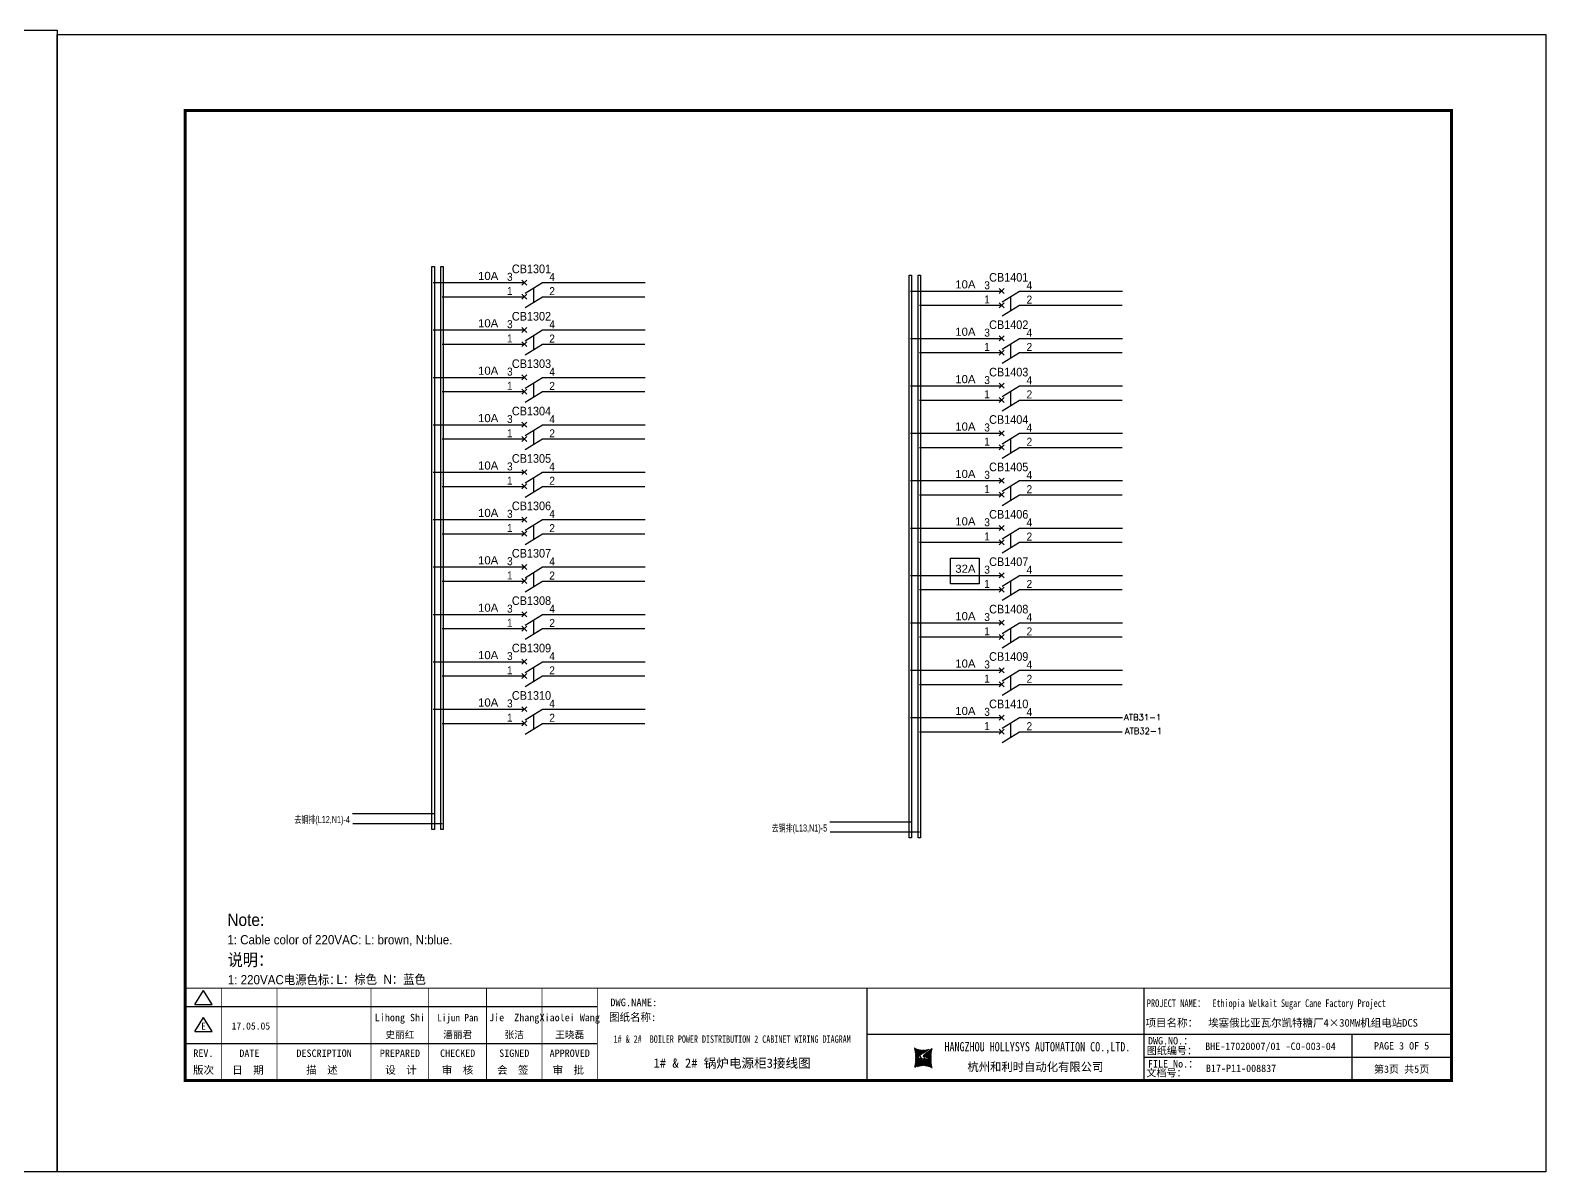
# Model space of a CAD drawing. Extents: x 81444 to 119867, y -54816 to -29062.
# Drawn here: x 100995 to 105921, y -46066 to -42357 of the extents above; entities that cross this region are included whole.
import ezdxf
from ezdxf.enums import TextEntityAlignment as Align
from ezdxf.lldxf.tags import DXFTag

# ---------------------------------------------------------------- set-up
doc = ezdxf.new("R2010")
doc.units = 0
doc.header["$LTSCALE"] = 100
doc.header["$MEASUREMENT"] = 0
for name, color, linetype in [('t', 1, 'Continuous'), ('标准图框及表格', 7, 'Continuous'), ('空气开关', 7, 'Continuous')]:
    doc.layers.add(name, color=color, linetype=linetype)
doc.styles.add('HZ', font='arial.ttf', dxfattribs={"width": 0.7})
doc.styles.add('SIMPLEX', font='simplex')
doc.styles.get("Standard").update_dxf_attribs({"font": ''})
doc.styles.get('Standard').set_extended_font_data('SimSun')
tags = doc.linetypes.add('CENTER', pattern=[2, 1.25, -0.25, 0.25, -0.25]).pattern_tags.tags
tags[10:11] = [DXFTag(74, 4), DXFTag(75, 0), DXFTag(340, '0'), DXFTag(46, 1.0), DXFTag(50, 0.0), DXFTag(44, 0.0), DXFTag(45, 0.0)]
tags[8:9] = [DXFTag(74, 4), DXFTag(75, 0), DXFTag(340, '0'), DXFTag(46, 1.0), DXFTag(50, 0.0), DXFTag(44, 0.0), DXFTag(45, 0.0)]
tags[6:7] = [DXFTag(74, 4), DXFTag(75, 0), DXFTag(340, '0'), DXFTag(46, 1.0), DXFTag(50, 0.0), DXFTag(44, 0.0), DXFTag(45, 0.0)]
tags[4:5] = [DXFTag(74, 4), DXFTag(75, 0), DXFTag(340, '0'), DXFTag(46, 1.0), DXFTag(50, 0.0), DXFTag(44, 0.0), DXFTag(45, 0.0)]
tags = doc.linetypes.add('HIDDEN', pattern=[0.375, 0.25, -0.125]).pattern_tags.tags
tags[6:7] = [DXFTag(74, 4), DXFTag(75, 0), DXFTag(340, '0'), DXFTag(46, 1.0), DXFTag(50, 0.0), DXFTag(44, 0.0), DXFTag(45, 0.0)]
tags[4:5] = [DXFTag(74, 4), DXFTag(75, 0), DXFTag(340, '0'), DXFTag(46, 1.0), DXFTag(50, 0.0), DXFTag(44, 0.0), DXFTag(45, 0.0)]
pattern_1 = [(45, (0, 0), (-0.736262898216564, 0.7362628982165641), [])]

# ---------------------------------------------------------------- blocks, each defined once
blk = doc.blocks.new('供电端子')
at = {"style": 'HZ', "width": 0.7}
blk.add_attdef('供电端子', (0, 0), '', height=17, dxfattribs=at)
blk = doc.blocks.new('图框')
at = {"layer": '标准图框及表格'}
h = blk.add_hatch(dxfattribs=at)
h.set_pattern_fill('ANSI31', color=5, scale=8.329863809039892, style=0)
h.set_pattern_definition(pattern_1)
edge = h.paths.add_edge_path()
edge.add_arc((2399.257256036391, -2998.153851416566), 55.18534773488954, 238.1092081981581, 291.6531626184834)
edge.add_line((2419.619937407027, -3049.445018414634), (2388.525499730735, -3070.242821799802))
edge.add_arc((2238.907377712399, -3078.328790578547), 135.3602868968974, 346.3915348661821, 374.2500326978034)
edge.add_line((2370.467593623529, -3110.177132109857), (2397.50623789792, -3087.85242802291))
edge.add_line((2391.339199201146, -3080.281448750429), (2396.143986595598, -3080.898839897796))
edge.add_spline(control_points=[(2397.470018868538, -3087.887634953957), (2398.35948137939, -3087.023080631327), (2399.970992452319, -3085.456697735681), (2399.869182150054, -3081.252294174519), (2397.426500162081, -3081.012803431273), (2396.121921064187, -3080.884897048199)], knot_values=[0, 0, 0, 0, 6.844331067525468, 12.40042740766005, 18.76924275352248, 18.76924275352248, 18.76924275352248, 18.76924275352248], weights=[1, 1, 1, 1, 1, 1], degree=3, periodic=0)
edge.add_spline(control_points=[(2388.515363058686, -3070.265433304907), (2387.789374929038, -3070.86905758363), (2386.478198365832, -3071.959237952229), (2385.544096281083, -3073.38263759949), (2385.127199159644, -3074.017912079413)], knot_values=[0, 0, 0, 0, 5.253673658024614, 9.488438564008057, 9.488438564008057, 9.488438564008057, 9.488438564008057], weights=[1, 1, 1, 1, 1], degree=3, periodic=0)
edge.add_spline(control_points=[(2386.272665588534, -3072.281716856574), (2385.721471206634, -3072.905523096015), (2384.632427465753, -3074.386714445929), (2384.912828655535, -3077.72895088909), (2387.858851342782, -3079.895552619193), (2390.185443934519, -3080.145534927004), (2391.314573401905, -3080.266855002868)], knot_values=[10.66597461496156, 10.66597461496156, 10.66597461496156, 10.66597461496156, 18.97770399508879, 28.89455822145742, 41.119553648298, 52.64692538081317, 52.64692538081317, 52.64692538081317, 52.64692538081317], weights=[1, 1, 1, 1, 1, 1, 1], degree=3, periodic=0)
h = blk.add_hatch(dxfattribs=at)
h.set_pattern_fill('ANSI31', color=3, scale=8.329863809039892, style=0)
h.set_pattern_definition(pattern_1)
edge = h.paths.add_edge_path()
edge.add_line((2402.469732125144, -3075.776359090531), (2407.706041465404, -3076.440586092609))
edge.add_spline(control_points=[(2401.044493204623, -3068.769946203269), (2400.155030693568, -3069.634500525768), (2398.543519620813, -3071.200883421574), (2398.645329922932, -3075.40528698259), (2401.088011911052, -3075.644777725895), (2402.392591008975, -3075.772684108895)], knot_values=[0, 0, 0, 0, 6.844331067526932, 12.40042740766158, 18.76924275352342, 18.76924275352342, 18.76924275352342, 18.76924275352342], weights=[1, 1, 1, 1, 1, 1], degree=3, periodic=0)
edge.add_line((2428.046918449632, -3046.480449047325), (2401.008274175249, -3068.805153134272))
edge.add_spline(control_points=[(2412.625169549749, -3083.918607966574), (2413.015644598316, -3083.422785431954), (2413.86377905187, -3082.052674005965), (2413.601683417044, -3078.928630268005), (2410.655660730175, -3076.762028538062), (2408.329068138031, -3076.512046230251), (2407.199938671052, -3076.390726154226)], knot_values=[12.65408913243743, 12.65408913243743, 12.65408913243743, 12.65408913243743, 18.97770399508879, 28.89455822145742, 41.119553648298, 52.64692538081317, 52.64692538081317, 52.64692538081317, 52.64692538081317], weights=[1, 1, 1, 1, 1, 1, 1], degree=3, periodic=0)
edge.add_line((2411.626283690712, -3084.975693399283), (2412.781242849298, -3083.732051979769))
edge.add_line((2410.021343801694, -3086.399138189481), (2411.626283690712, -3084.975693399414))
edge.add_line((2378.894574665755, -3107.212562742519), (2409.989012342048, -3086.414759357351))
edge.add_arc((2399.257256036391, -3158.503729740543), 55.18534773488965, 58.10920819815809, 111.6531626184834)
edge.add_arc((2559.607134360383, -3078.328790578547), 135.360286896897, 166.3915348661823, 194.2500326978024)
at = {"color": 7}
for p, q in [((2215.642035047145, -2851.581424744189), (2215.642035047145, -3151.581424744189)), ((3115.642035047145, -2851.581424744189), (3115.642035047145, -3151.581424744189)), ((0, -2911.581424744189), (1340.158172602998, -2911.581424744189)), ((2215.642035047145, -3001.581424744189), (3115.642035047145, -3001.581424744189)), ((3115.642035047145, -3001.581424744189), (4115.642035047145, -3001.581424744189)), ((3791.785572043125, -3001.581424744189), (3791.785572043125, -3151.581424744189)), ((0, -3031.581424744189), (1340.158172602998, -3031.581424744189)), ((4115.642035047145, -3076.581424744189), (3115.642035047145, -3076.581424744189))]:
    blk.add_line(p, q, dxfattribs=at)
at = {"color": 7, "const_width": 3}
blk.add_lwpolyline([(4115.642035047145, -2851.581424744189), (0, -2851.581424744189)], dxfattribs=at)
at = {"layer": 't', "color": 7}
for p, q in [((31.94938321653171, -2904.992613363662), (59.89920926059131, -2859.122325316828)), ((31.94938321653171, -2904.992613363662), (87.8490353046218, -2904.992613363662)), ((87.8490353046218, -2904.992613363662), (59.89920926059131, -2859.122325316828)), ((31.94938321653171, -2992.977239491032), (59.89920926059131, -2947.106951444141)), ((87.8490353046218, -2992.977239491032), (59.89920926059131, -2947.106951444141)), ((31.94938321653171, -2992.977239491032), (87.8490353046218, -2992.977239491032))]:
    blk.add_line(p, q, dxfattribs=at)
at = {"layer": 't', "color": 7, "const_width": 9.61519705431492}
blk.add_lwpolyline([(4115.642035047145, -3151.581424744189), (4115.642035047145, 0), (0, 0), (0, -3151.581424744189)], close=True, dxfattribs=at)
at = {"layer": 't', "color": 7, "const_width": 2.40379926357873}
for points in [[(118.7653193609731, -2852.783324375967), (118.7653193609731, -3151.581424744189)], [(299.0502641293569, -2852.783324375967), (299.0502641293569, -3151.581424744189)], [(604.3883150879992, -2852.783324375967), (604.3883150879992, -3156.41304604568)], [(791.9882990770857, -2852.783324375967), (791.9882990770857, -3156.41304604568)], [(979.588283066143, -2852.783324375967), (979.588283066143, -3156.41304604568)], [(1159.873227834585, -2852.783324375967), (1159.873227834585, -3156.41304604568)], [(1340.158172602998, -2852.783324375967), (1340.158172602998, -3156.41304604568)]]:
    blk.add_lwpolyline(points, dxfattribs=at)
at = {"color": 7, "linetype": 'CENTER'}
for s, height, p in [('图纸编号：', 24, (3125.2212882557, -3066.664538382978)), ('杭州和利时自动化有限公司', 27, (2542.549152440595, -3121.114498389041)), ('文档号：', 24, (3124.032392707933, -3138.728717091954))]:
    blk.add_text(s, height=height, dxfattribs=at).set_placement(p)
at = {"color": 7, "flags": 8}
for tag, p, height in [('DWG.NAME:', (1381.636459220965, -2910.37952511241), 25), ('PROJECTNAME:', (3125.480185663539, -2912.807924402037), 24), ('PROJECTNAME：', (3339.10867075545, -2913.108539231762), 25), ('DWG.NO.:', (3128.186172261583, -3030.402470643486), 24), ('图纸编号', (3315.362718925957, -3052.404678158069), 24), ('FILENO.:', (3128.672545599984, -3106.104124450346), 24), ('文档号', (3317.726365529132, -3124.132485953713), 24)]:
    blk.add_attdef(tag, p, '', height=height, dxfattribs=at)
for tag, height, p in [('RENLIU', 24, (698.1883070825425, -2950.380597809435)), ('SHUFENWANG', 24, (885.7882910716289, -2950.380597809435)), ('FANGHOU', 24, (1069.730755450379, -2950.380597809435)), ('DANDANLI', 24, (1250.015700218792, -2950.380597809435)), ('A', 23, (59.89920926059131, -2974.881554149018)), ('设计时间', 23, (213.8658221408186, -2974.881554149018)), ('刘仁', 23, (698.1883070825425, -3002.188376027443)), ('王姝芬', 23, (885.7882910716289, -3002.188376027443)), ('侯方', 23, (1069.730755450379, -3002.188376027443)), ('李丹丹', 23, (1250.015700218792, -3002.188376027443)), ('#10STATIONONTROLCABINETCOVER', 30, (1777.900103825072, -3017.182374560078)), ('REV.', 24, (59.38265968048654, -3063.048954873535)), ('DATE', 24, (208.907791745165, -3063.048954873535)), ('DESCRIPTION', 24, (451.7192896086781, -3063.048954873535)), ('PREPARED', 24, (698.1883070825425, -3063.048954873535)), ('CHECKED', 24, (885.7882910716144, -3063.048954873535)), ('SIGNED', 24, (1069.730755450364, -3063.048954873535)), ('APPROVED', 24, (1250.015700218792, -3063.048954873535)), ('PAGEXOFX', 24, (3953.713803545135, -3039.081424744189)), ('图纸名称', 30, (1777.900103825072, -3094.695064044037)), ('第几页共几页', 24, (3953.713803545135, -3114.081424744189))]:
    blk.add_attdef(tag, text='', height=height, dxfattribs=at).set_placement(p, align=Align.MIDDLE)
for tag, p in [('图纸名称:', (1377.81237181677, -2965.923337057193)), ('项目名称：', (3121.562334825969, -2984.305160940257)), ('项目名称：', (3325.036680579346, -2984.305160940257))]:
    blk.add_attdef(tag, text='', height=25, dxfattribs=at).set_placement(p, align=Align.BOTTOM_LEFT)
at = {"color": 7, "width": 0.8, "flags": 8}
blk.add_attdef('HANGZHOUHOLLYSYSAUTOMATIONCO.,LTD.', text='', height=24, dxfattribs=at).set_placement((2770.082304289484, -3045.714803244191), align=Align.MIDDLE)
at = {"layer": 't', "color": 7}
for s, p in [('版次', (59.89920926059131, -3117.600441270843)), ('日  期', (204.1999693705875, -3117.600441270843)), ('描  述', (444.4895954714448, -3117.600441270843)), ('设  计', (701.4970341851513, -3117.600441270843)), ('审  核', (885.5947788425256, -3117.600441270843)), ('会  签', (1065.022933075787, -3117.600441270843)), ('审  批', (1245.3078778442, -3117.600441270843))]:
    blk.add_text(s, height=25, dxfattribs=at).set_placement(p, align=Align.MIDDLE_CENTER)
at = {"layer": '标准图框及表格', "color": 5, "style": 'HZ'}
for s, p in [('pgqh', (2373.884875617339, -3059.677228196226)), ('hollilas', (2374.051901626051, -3085.968484618272))]:
    blk.add_text(s, height=5.205656721233694, dxfattribs=at).set_placement(p)
at = {"layer": '标准图框及表格', "color": 3, "style": 'HZ'}
for s, height, p in [('auto', 8.676094535389492, (2400.907127263781, -3074.200036411981)), ('hollysys', 4.338047267694746, (2402.5381050141, -3099.731461394062))]:
    blk.add_text(s, height=height, dxfattribs=at).set_placement(p)

msp = doc.modelspace()

# ---------------------------------------------------------------- linework, layer by layer
at = {"color": 43}
for p, q in [((102304.5360565745, -43176.82759628842), (102601.2006702037, -43176.82759628842)), ((102659.7544015149, -43176.82759628842), (102993.4498636612, -43176.82759628842)), ((103855.6807541408, -43204.25934521652), (104152.34536777, -43204.25934521652)), ((104210.8990990812, -43204.25934521652), (104544.5945612274, -43204.25934521652)), ((102304.5360565745, -43330.82759628842), (102601.2006702037, -43330.82759628842)), ((102659.7544015149, -43330.82759628842), (102993.4498636612, -43330.82759628842)), ((103855.6807541408, -43358.25934521652), (104152.34536777, -43358.25934521652)), ((104210.8990990812, -43358.25934521652), (104544.5945612274, -43358.25934521652)), ((102304.5360565745, -43484.82759628842), (102601.2006702037, -43484.82759628842)), ((102659.7544015149, -43484.82759628842), (102993.4498636612, -43484.82759628842)), ((103855.6807541408, -43512.25934521652), (104152.34536777, -43512.25934521652)), ((104210.8990990812, -43512.25934521652), (104544.5945612274, -43512.25934521652)), ((102304.5360565745, -43638.82759628842), (102601.2006702037, -43638.82759628842)), ((102659.7544015149, -43638.82759628842), (102993.4498636612, -43638.82759628842)), ((103855.6807541408, -43666.25934521652), (104152.34536777, -43666.25934521652)), ((104210.8990990812, -43666.25934521652), (104544.5945612274, -43666.25934521652)), ((102304.5360565745, -43792.82759628842), (102601.2006702037, -43792.82759628842)), ((102659.7544015149, -43792.82759628842), (102993.4498636612, -43792.82759628842)), ((103855.6807541408, -43820.25934521652), (104152.34536777, -43820.25934521652)), ((104210.8990990812, -43820.25934521652), (104544.5945612274, -43820.25934521652)), ((102304.5360565745, -43946.82759628842), (102601.2006702037, -43946.82759628842)), ((102659.7544015149, -43946.82759628842), (102993.4498636612, -43946.82759628842)), ((103855.6807541408, -43974.25934521652), (104152.34536777, -43974.25934521652)), ((104210.8990990812, -43974.25934521652), (104544.5945612274, -43974.25934521652)), ((102304.5360565745, -44100.82759628842), (102601.2006702037, -44100.82759628842)), ((102659.7544015149, -44100.82759628842), (102993.4498636612, -44100.82759628842)), ((103855.6807541408, -44128.25934521652), (104152.34536777, -44128.25934521652)), ((104210.8990990812, -44128.25934521652), (104544.5945612274, -44128.25934521652)), ((102304.5360565745, -44254.82759628842), (102601.2006702037, -44254.82759628842)), ((102659.7544015149, -44254.82759628842), (102993.4498636612, -44254.82759628842)), ((103855.6807541408, -44282.25934521652), (104152.34536777, -44282.25934521652)), ((104210.8990990812, -44282.25934521652), (104544.5945612274, -44282.25934521652)), ((102304.5360565745, -44408.82759628842), (102601.2006702037, -44408.82759628842)), ((102659.7544015149, -44408.82759628842), (102993.4498636612, -44408.82759628842)), ((103855.6807541408, -44436.25934521652), (104152.34536777, -44436.25934521652)), ((104210.8990990812, -44436.25934521652), (104544.5945612274, -44436.25934521652)), ((102304.5360565745, -44562.82759628842), (102601.2006702037, -44562.82759628842)), ((102659.7544015149, -44562.82759628842), (102993.4498636612, -44562.82759628842)), ((103855.6807541408, -44590.25934521652), (104152.34536777, -44590.25934521652)), ((104210.8990990812, -44590.25934521652), (104544.5945612274, -44590.25934521652)), ((102042.3428701668, -44901.81226812534), (102308.8515093508, -44901.81226812534)), ((103593.4875677331, -44929.24401705344), (103859.9962069171, -44929.24401705344))]:
    msp.add_line(p, q, dxfattribs=at)
at = {"color": 6}
for p, q in [((102609.2925490511, -43184.91947513576), (102593.1087913564, -43168.73571744109)), ((102593.1087913564, -43184.91947513576), (102609.2925490511, -43168.73571744109)), ((102603.2827265788, -43211.61558246605), (102659.7544015149, -43176.82759628842)), ((102593.1087913564, -43231.03111056726), (102609.2925490511, -43214.84735287259)), ((102609.2925490511, -43231.03111056726), (102593.1087913564, -43214.84735287259)), ((102603.2827265788, -43257.72721789755), (102659.7544015149, -43222.93923171992)), ((104160.4372466174, -43212.35122406385), (104144.2534889227, -43196.16746636918)), ((104144.2534889227, -43212.35122406385), (104160.4372466174, -43196.16746636918)), ((104144.2534889227, -43258.46285949535), (104160.4372466174, -43242.27910180068)), ((104160.4372466174, -43258.46285949535), (104144.2534889227, -43242.27910180068)), ((104154.4274241451, -43239.04733139415), (104210.8990990812, -43204.25934521652)), ((104154.4274241451, -43285.15896682565), (104210.8990990812, -43250.37098064802)), ((102609.2925490511, -43338.91947513576), (102593.1087913564, -43322.73571744109)), ((102593.1087913564, -43338.91947513576), (102609.2925490511, -43322.73571744109)), ((102603.2827265788, -43365.61558246605), (102659.7544015149, -43330.82759628842)), ((102609.2925490511, -43385.03111056726), (102593.1087913564, -43368.84735287259)), ((102593.1087913564, -43385.03111056726), (102609.2925490511, -43368.84735287259)), ((102603.2827265788, -43411.72721789755), (102659.7544015149, -43376.93923171992)), ((104160.4372466174, -43366.35122406385), (104144.2534889227, -43350.16746636918)), ((104144.2534889227, -43366.35122406385), (104160.4372466174, -43350.16746636918)), ((104154.4274241451, -43393.04733139415), (104210.8990990812, -43358.25934521652)), ((104160.4372466174, -43412.46285949535), (104144.2534889227, -43396.27910180068)), ((104144.2534889227, -43412.46285949535), (104160.4372466174, -43396.27910180068)), ((104154.4274241451, -43439.15896682565), (104210.8990990812, -43404.37098064802)), ((102593.1087913564, -43492.91947513576), (102609.2925490511, -43476.73571744109)), ((102609.2925490511, -43492.91947513576), (102593.1087913564, -43476.73571744109)), ((102603.2827265788, -43519.61558246605), (102659.7544015149, -43484.82759628842)), ((102593.1087913564, -43539.03111056726), (102609.2925490511, -43522.84735287259)), ((102609.2925490511, -43539.03111056726), (102593.1087913564, -43522.84735287259)), ((102603.2827265788, -43565.72721789755), (102659.7544015149, -43530.93923171992)), ((104144.2534889227, -43520.35122406385), (104160.4372466174, -43504.16746636918)), ((104160.4372466174, -43520.35122406385), (104144.2534889227, -43504.16746636918)), ((104154.4274241451, -43547.04733139415), (104210.8990990812, -43512.25934521652)), ((104144.2534889227, -43566.46285949535), (104160.4372466174, -43550.27910180068)), ((104160.4372466174, -43566.46285949535), (104144.2534889227, -43550.27910180068)), ((104154.4274241451, -43593.15896682565), (104210.8990990812, -43558.37098064802)), ((102609.2925490511, -43646.91947513576), (102593.1087913564, -43630.73571744109)), ((102593.1087913564, -43646.91947513576), (102609.2925490511, -43630.73571744109)), ((102609.2925490511, -43693.03111056726), (102593.1087913564, -43676.84735287259)), ((102593.1087913564, -43693.03111056726), (102609.2925490511, -43676.84735287259)), ((102603.2827265788, -43673.61558246605), (102659.7544015149, -43638.82759628842)), ((102603.2827265788, -43719.72721789755), (102659.7544015149, -43684.93923171992)), ((104160.4372466174, -43674.35122406385), (104144.2534889227, -43658.16746636918)), ((104144.2534889227, -43674.35122406385), (104160.4372466174, -43658.16746636918)), ((104154.4274241451, -43701.04733139415), (104210.8990990812, -43666.25934521652)), ((104160.4372466174, -43720.46285949535), (104144.2534889227, -43704.27910180068)), ((104144.2534889227, -43720.46285949535), (104160.4372466174, -43704.27910180068)), ((104154.4274241451, -43747.15896682565), (104210.8990990812, -43712.37098064802)), ((102593.1087913564, -43800.91947513576), (102609.2925490511, -43784.73571744109)), ((102609.2925490511, -43800.91947513576), (102593.1087913564, -43784.73571744109)), ((102593.1087913564, -43847.03111056726), (102609.2925490511, -43830.84735287259)), ((102609.2925490511, -43847.03111056726), (102593.1087913564, -43830.84735287259)), ((102603.2827265788, -43827.61558246605), (102659.7544015149, -43792.82759628842)), ((104144.2534889227, -43828.35122406385), (104160.4372466174, -43812.16746636918)), ((104160.4372466174, -43828.35122406385), (104144.2534889227, -43812.16746636918)), ((104154.4274241451, -43855.04733139415), (104210.8990990812, -43820.25934521652)), ((102603.2827265788, -43873.72721789755), (102659.7544015149, -43838.93923171992)), ((104144.2534889227, -43874.46285949535), (104160.4372466174, -43858.27910180068)), ((104160.4372466174, -43874.46285949535), (104144.2534889227, -43858.27910180068)), ((104154.4274241451, -43901.15896682565), (104210.8990990812, -43866.37098064802)), ((102609.2925490511, -43954.91947513576), (102593.1087913564, -43938.73571744109)), ((102593.1087913564, -43954.91947513576), (102609.2925490511, -43938.73571744109)), ((102603.2827265788, -43981.61558246605), (102659.7544015149, -43946.82759628842)), ((104160.4372466174, -43982.35122406385), (104144.2534889227, -43966.16746636918)), ((104144.2534889227, -43982.35122406385), (104160.4372466174, -43966.16746636918)), ((104154.4274241451, -44009.04733139415), (104210.8990990812, -43974.25934521652)), ((102609.2925490511, -44001.03111056726), (102593.1087913564, -43984.84735287259)), ((102593.1087913564, -44001.03111056726), (102609.2925490511, -43984.84735287259)), ((102603.2827265788, -44027.72721789755), (102659.7544015149, -43992.93923171992)), ((104160.4372466174, -44028.46285949535), (104144.2534889227, -44012.27910180068)), ((104144.2534889227, -44028.46285949535), (104160.4372466174, -44012.27910180068)), ((104154.4274241451, -44055.15896682565), (104210.8990990812, -44020.37098064802)), ((102609.2925490511, -44108.91947513576), (102593.1087913564, -44092.73571744109)), ((102593.1087913564, -44108.91947513576), (102609.2925490511, -44092.73571744109)), ((102603.2827265788, -44135.61558246605), (102659.7544015149, -44100.82759628842)), ((104160.4372466174, -44136.35122406385), (104144.2534889227, -44120.16746636918)), ((104144.2534889227, -44136.35122406385), (104160.4372466174, -44120.16746636918)), ((104154.4274241451, -44163.04733139415), (104210.8990990812, -44128.25934521652)), ((102609.2925490511, -44155.03111056726), (102593.1087913564, -44138.84735287259)), ((102593.1087913564, -44155.03111056726), (102609.2925490511, -44138.84735287259)), ((102603.2827265788, -44181.72721789755), (102659.7544015149, -44146.93923171992)), ((104160.4372466174, -44182.46285949535), (104144.2534889227, -44166.27910180068)), ((104144.2534889227, -44182.46285949535), (104160.4372466174, -44166.27910180068)), ((104154.4274241451, -44209.15896682565), (104210.8990990812, -44174.37098064802)), ((102593.1087913564, -44262.91947513576), (102609.2925490511, -44246.73571744109)), ((102609.2925490511, -44262.91947513576), (102593.1087913564, -44246.73571744109)), ((102603.2827265788, -44289.61558246605), (102659.7544015149, -44254.82759628842)), ((104144.2534889227, -44290.35122406385), (104160.4372466174, -44274.16746636918)), ((104160.4372466174, -44290.35122406385), (104144.2534889227, -44274.16746636918)), ((102593.1087913564, -44309.03111056726), (102609.2925490511, -44292.84735287259)), ((102609.2925490511, -44309.03111056726), (102593.1087913564, -44292.84735287259)), ((102603.2827265788, -44335.72721789755), (102659.7544015149, -44300.93923171992)), ((104144.2534889227, -44336.46285949535), (104160.4372466174, -44320.27910180068)), ((104160.4372466174, -44336.46285949535), (104144.2534889227, -44320.27910180068)), ((104154.4274241451, -44317.04733139415), (104210.8990990812, -44282.25934521652)), ((104154.4274241451, -44363.15896682565), (104210.8990990812, -44328.37098064802)), ((102609.2925490511, -44416.91947513576), (102593.1087913564, -44400.73571744109)), ((102593.1087913564, -44416.91947513576), (102609.2925490511, -44400.73571744109)), ((102603.2827265788, -44443.61558246605), (102659.7544015149, -44408.82759628842)), ((102609.2925490511, -44463.03111056726), (102593.1087913564, -44446.84735287259)), ((102593.1087913564, -44463.03111056726), (102609.2925490511, -44446.84735287259)), ((102603.2827265788, -44489.72721789755), (102659.7544015149, -44454.93923171992)), ((104160.4372466174, -44444.35122406385), (104144.2534889227, -44428.16746636918)), ((104144.2534889227, -44444.35122406385), (104160.4372466174, -44428.16746636918)), ((104160.4372466174, -44490.46285949535), (104144.2534889227, -44474.27910180068)), ((104144.2534889227, -44490.46285949535), (104160.4372466174, -44474.27910180068)), ((104154.4274241451, -44471.04733139415), (104210.8990990812, -44436.25934521652)), ((104154.4274241451, -44517.15896682565), (104210.8990990812, -44482.37098064802)), ((102609.2925490511, -44570.91947513576), (102593.1087913564, -44554.73571744109)), ((102593.1087913564, -44570.91947513576), (102609.2925490511, -44554.73571744109)), ((102603.2827265788, -44597.61558246605), (102659.7544015149, -44562.82759628842)), ((102609.2925490511, -44617.03111056726), (102593.1087913564, -44600.84735287259)), ((102593.1087913564, -44617.03111056726), (102609.2925490511, -44600.84735287259)), ((102603.2827265788, -44643.72721789755), (102659.7544015149, -44608.93923171992)), ((104160.4372466174, -44598.35122406385), (104144.2534889227, -44582.16746636918)), ((104144.2534889227, -44598.35122406385), (104160.4372466174, -44582.16746636918)), ((104154.4274241451, -44625.04733139415), (104210.8990990812, -44590.25934521652)), ((104160.4372466174, -44644.46285949535), (104144.2534889227, -44628.27910180068)), ((104144.2534889227, -44644.46285949535), (104160.4372466174, -44628.27910180068)), ((104154.4274241451, -44671.15896682565), (104210.8990990812, -44636.37098064802))]:
    msp.add_line(p, q, dxfattribs=at)
at = {"color": 5}
for p, q in [((102334.2360565745, -43222.93923171992), (102601.2006702037, -43222.93923171992)), ((102659.7544015149, -43222.93923171992), (102992.860213996, -43222.93923171992)), ((103885.3807541408, -43250.37098064802), (104152.34536777, -43250.37098064802)), ((104210.8990990812, -43250.37098064802), (104544.0049115623, -43250.37098064802)), ((102334.2360565745, -43376.93923171992), (102601.2006702037, -43376.93923171992)), ((102659.7544015149, -43376.93923171992), (102992.860213996, -43376.93923171992)), ((103885.3807541408, -43404.37098064802), (104152.34536777, -43404.37098064802)), ((104210.8990990812, -43404.37098064802), (104544.0049115623, -43404.37098064802)), ((102334.2360565745, -43530.93923171992), (102601.2006702037, -43530.93923171992)), ((102659.7544015149, -43530.93923171992), (102992.860213996, -43530.93923171992)), ((103885.3807541408, -43558.37098064802), (104152.34536777, -43558.37098064802)), ((104210.8990990812, -43558.37098064802), (104544.0049115623, -43558.37098064802)), ((102334.2360565745, -43684.93923171992), (102601.2006702037, -43684.93923171992)), ((102659.7544015149, -43684.93923171992), (102992.860213996, -43684.93923171992)), ((103885.3807541408, -43712.37098064802), (104152.34536777, -43712.37098064802)), ((104210.8990990812, -43712.37098064802), (104544.0049115623, -43712.37098064802)), ((102334.2360565745, -43838.93923171992), (102601.2006702037, -43838.93923171992)), ((102659.7544015149, -43838.93923171992), (102992.860213996, -43838.93923171992)), ((103885.3807541408, -43866.37098064802), (104152.34536777, -43866.37098064802)), ((104210.8990990812, -43866.37098064802), (104544.0049115623, -43866.37098064802)), ((102334.2360565745, -43992.93923171992), (102601.2006702037, -43992.93923171992)), ((102659.7544015149, -43992.93923171992), (102992.860213996, -43992.93923171992)), ((103885.3807541408, -44020.37098064802), (104152.34536777, -44020.37098064802)), ((104210.8990990812, -44020.37098064802), (104544.0049115623, -44020.37098064802)), ((102334.2360565745, -44146.93923171992), (102601.2006702037, -44146.93923171992)), ((102659.7544015149, -44146.93923171992), (102992.860213996, -44146.93923171992)), ((103885.3807541408, -44174.37098064802), (104152.34536777, -44174.37098064802)), ((104210.8990990812, -44174.37098064802), (104544.0049115623, -44174.37098064802)), ((102334.2360565745, -44300.93923171992), (102601.2006702037, -44300.93923171992)), ((102659.7544015149, -44300.93923171992), (102992.860213996, -44300.93923171992)), ((103885.3807541408, -44328.37098064802), (104152.34536777, -44328.37098064802)), ((104210.8990990812, -44328.37098064802), (104544.0049115623, -44328.37098064802)), ((102334.2360565745, -44454.93923171992), (102601.2006702037, -44454.93923171992)), ((102659.7544015149, -44454.93923171992), (102992.860213996, -44454.93923171992)), ((103885.3807541408, -44482.37098064802), (104152.34536777, -44482.37098064802)), ((104210.8990990812, -44482.37098064802), (104544.0049115623, -44482.37098064802)), ((102334.2360565745, -44608.93923171992), (102601.2006702037, -44608.93923171992)), ((102659.7544015149, -44608.93923171992), (102992.860213996, -44608.93923171992)), ((103885.3807541408, -44636.37098064802), (104152.34536777, -44636.37098064802)), ((104210.8990990812, -44636.37098064802), (104544.0049115623, -44636.37098064802)), ((102043.8064044087, -44934.24454119413), (102334.4043359912, -44934.24454119413)), ((103594.9511019749, -44961.67629012222), (103885.5490335575, -44961.67629012222))]:
    msp.add_line(p, q, dxfattribs=at)
at = {"color": 1}
for points in [[(95937.97413925253, -42357.28069778823), (101082.1000817704, -42357.28069778823), (101082.1000817704, -46065.55003523253), (95937.97413925253, -46065.55003523253)], [(101082.1000817704, -42370.91982195436), (105920.5581920169, -42370.91982195436), (105920.5581920169, -46065.55003523253), (101082.1000817704, -46065.55003523253)], [(103986.5868025342, -44071.7828823431), (104079.8079695711, -44071.7828823431), (104079.8079695711, -44155.60136418784), (103986.5868025342, -44155.60136418784)]]:
    msp.add_lwpolyline(points, close=True, dxfattribs=at)
at = {"color": 43}
for points in [[(102308.5233428982, -43125.12759628844), (102308.5233428982, -44953.9555737225), (102300.6860565745, -44953.9555737225), (102300.6860565745, -43125.12759628844)], [(103859.6680404645, -43152.55934521653), (103859.6680404645, -44981.3873226506), (103851.8307541408, -44981.3873226506), (103851.8307541408, -43152.55934521653)]]:
    msp.add_lwpolyline(points, close=True, dxfattribs=at)
at = {"color": 5}
for points in [[(102337.6733428982, -43125.12759628844), (102337.6733428982, -44953.9555737225), (102329.8360565745, -44953.9555737225), (102329.8360565745, -43125.12759628844)], [(103888.8180404644, -43152.55934521653), (103888.8180404644, -44981.3873226506), (103880.9807541408, -44981.3873226506), (103880.9807541408, -43152.55934521653)]]:
    msp.add_lwpolyline(points, close=True, dxfattribs=at)
at = {"layer": '空气开关', "color": 6}
for p, q in [((102631.5185640468, -43240.33322480872), (102631.5185640468, -43194.22158937725)), ((104182.6632616131, -43267.76497373682), (104182.6632616131, -43221.65333830535)), ((102631.5185640468, -43394.33322480872), (102631.5185640468, -43348.22158937725)), ((104182.6632616131, -43421.76497373682), (104182.6632616131, -43375.65333830535)), ((102631.5185640468, -43548.33322480872), (102631.5185640468, -43502.22158937725)), ((104182.6632616131, -43575.76497373682), (104182.6632616131, -43529.65333830535)), ((102631.5185640468, -43702.33322480872), (102631.5185640468, -43656.22158937725)), ((104182.6632616131, -43729.76497373682), (104182.6632616131, -43683.65333830535)), ((102631.5185640468, -43856.33322480872), (102631.5185640468, -43810.22158937725)), ((104182.6632616131, -43883.76497373682), (104182.6632616131, -43837.65333830535)), ((102631.5185640468, -44010.33322480872), (102631.5185640468, -43964.22158937725)), ((104182.6632616131, -44037.76497373682), (104182.6632616131, -43991.65333830535)), ((102631.5185640468, -44164.33322480872), (102631.5185640468, -44118.22158937725)), ((104182.6632616131, -44191.76497373682), (104182.6632616131, -44145.65333830535)), ((102631.5185640468, -44318.33322480872), (102631.5185640468, -44272.22158937725)), ((104182.6632616131, -44345.76497373682), (104182.6632616131, -44299.65333830535)), ((102631.5185640468, -44472.33322480872), (102631.5185640468, -44426.22158937725)), ((104182.6632616131, -44499.76497373682), (104182.6632616131, -44453.65333830535)), ((102631.5185640468, -44626.33322480872), (102631.5185640468, -44580.22158937725)), ((104182.6632616131, -44653.76497373682), (104182.6632616131, -44607.65333830535))]:
    msp.add_line(p, q, dxfattribs=at)

# ---------------------------------------------------------------- block references
at = {"color": 1}
ref = msp.add_blockref('图框', (101498.4907451487, -42617.58369194617), dxfattribs=at)
ref.add_attrib('第几页共几页', '第3页 共5页', dxfattribs={"color": 7, "height": 24, "flags": 8}).set_placement((105452.2045486939, -45731.66511669036), align=Align.MIDDLE)
ref.add_attrib('图纸编号', 'BHE-17020007/01 -C0-003-04', (104813.8534640747, -45669.98837010424), dxfattribs={"color": 7, "height": 24, "flags": 8})
ref.add_attrib('文档号', 'B17-P11-008837', (104816.2171106779, -45741.71617789989), dxfattribs={"color": 7, "height": 24, "flags": 8})
ref.add_attrib('图纸名称', '1# & 2# 锅炉电源柜3接线图', dxfattribs={"color": 7, "height": 30, "flags": 8}).set_placement((103276.3908489738, -45712.27875599021), align=Align.MIDDLE)
ref.add_attrib('刘仁', '史丽红', dxfattribs={"color": 7, "height": 23, "flags": 8}).set_placement((102196.6790522313, -45619.77206797362), align=Align.MIDDLE)
ref.add_attrib('王姝芬', '潘丽君', dxfattribs={"color": 7, "height": 23, "flags": 8}).set_placement((102384.2790362204, -45619.77206797362), align=Align.MIDDLE)
ref.add_attrib('侯方', '张洁', dxfattribs={"color": 7, "height": 23, "flags": 8}).set_placement((102568.2215005991, -45619.77206797362), align=Align.MIDDLE)
ref.add_attrib('李丹丹', '王晓磊', dxfattribs={"color": 7, "height": 23, "flags": 8}).set_placement((102748.5064453675, -45619.77206797362), align=Align.MIDDLE)
ref.add_attrib('设计时间', '17.05.05', dxfattribs={"color": 7, "height": 23, "flags": 8}).set_placement((101712.3565672896, -45592.46524609519), align=Align.MIDDLE)
ref.add_attrib('A', 'E', dxfattribs={"color": 7, "height": 23, "flags": 8}).set_placement((101558.3899544093, -45592.46524609519), align=Align.MIDDLE)
ref.add_attrib('REV.', 'REV.', dxfattribs={"color": 7, "height": 24, "flags": 8}).set_placement((101557.8734048292, -45680.63264681971), align=Align.MIDDLE)
ref.add_attrib('DATE', 'DATE', dxfattribs={"color": 7, "height": 24, "flags": 8}).set_placement((101707.3985368939, -45680.63264681971), align=Align.MIDDLE)
ref.add_attrib('DESCRIBE', 'DESCRIPTION', dxfattribs={"color": 7, "height": 24, "flags": 8}).set_placement((101950.2100347574, -45680.63264681971), align=Align.MIDDLE)
ref.add_attrib('PREPARE', 'PREPARED', dxfattribs={"color": 7, "height": 24, "flags": 8}).set_placement((102196.6790522313, -45680.63264681971), align=Align.MIDDLE)
ref.add_attrib('VERIFY', 'CHECKED', dxfattribs={"color": 7, "height": 24, "flags": 8}).set_placement((102384.2790362203, -45680.63264681971), align=Align.MIDDLE)
ref.add_attrib('SIGN', 'SIGNED', dxfattribs={"color": 7, "height": 24, "flags": 8}).set_placement((102568.2215005991, -45680.63264681971), align=Align.MIDDLE)
ref.add_attrib('APPROVER', 'APPROVED', dxfattribs={"color": 7, "height": 24, "flags": 8}).set_placement((102748.5064453675, -45680.63264681971), align=Align.MIDDLE)
ref.add_attrib('RENLIU', 'Lihong Shi', dxfattribs={"color": 7, "height": 24, "flags": 8}).set_placement((102196.6790522313, -45567.96428975561), align=Align.MIDDLE)
ref.add_attrib('SHUFENWANG', 'Lijun Pan', dxfattribs={"color": 7, "height": 24, "width": 0.9, "flags": 8}).set_placement((102384.2790362204, -45567.96428975561), align=Align.MIDDLE)
ref.add_attrib('FANGHOU', 'Jie  Zhang', dxfattribs={"color": 7, "height": 24, "flags": 8}).set_placement((102568.2215005991, -45567.96428975561), align=Align.MIDDLE)
ref.add_attrib('DANDANLI', 'Xiaolei Wang', dxfattribs={"color": 7, "height": 24, "flags": 8}).set_placement((102748.5064453675, -45567.96428975561), align=Align.MIDDLE)
ref.add_attrib('DWG.NAME:', 'DWG.NAME:', (102880.1272043697, -45527.96321705858), dxfattribs={"color": 7, "height": 25, "flags": 8})
ref.add_attrib('#10STATIONONTROLCABINETCOVER', '1# & 2#  BOILER POWER DISTRIBUTION 2 CABINET WIRING DIAGRAM', dxfattribs={"color": 7, "height": 24, "width": 0.8, "flags": 8}).set_placement((103276.3908489738, -45634.76606650625), align=Align.MIDDLE)
ref.add_attrib('图纸名称:', '图纸名称:', dxfattribs={"color": 7, "height": 25, "flags": 8}).set_placement((102876.3031169655, -45583.50702900337), align=Align.BOTTOM_LEFT)
ref.add_attrib('HANGZHOUHOLLYSYSAUTOMATIONCO.,LTD', 'HANGZHOU HOLLYSYS AUTOMATION CO.,LTD.', dxfattribs={"color": 7, "height": 30, "width": 0.8, "flags": 8}).set_placement((104268.5730494382, -45663.29849519036), align=Align.MIDDLE)
ref.add_attrib('PROJECTNAME：', 'PROJECT NAME：', (104623.8771673789, -45530.69223117793), dxfattribs={"color": 7, "height": 25, "width": 0.8, "flags": 8})
ref.add_attrib('项目名称：', '项目名称：', dxfattribs={"color": 7, "height": 25, "flags": 8}).set_placement((104620.0530799747, -45601.88885288643), align=Align.BOTTOM_LEFT)
ref.add_attrib('PROJECTNAME：', 'Ethiopia Welkait Sugar Cane Factory Project', (104837.5994159042, -45530.69223117793), dxfattribs={"color": 7, "height": 25, "width": 0.7, "flags": 8})
ref.add_attrib('项目名称：', '埃塞俄比亚瓦尔凯特糖厂4×30MW机组电站DCS', dxfattribs={"color": 7, "height": 25, "flags": 8}).set_placement((104823.5274257281, -45601.88885288643), align=Align.BOTTOM_LEFT)
ref.add_attrib('PAGEXOFX', 'PAGE 3 OF 5', dxfattribs={"color": 7, "height": 24, "flags": 8}).set_placement((105452.2045486939, -45656.66511669036), align=Align.MIDDLE)
ref.add_attrib('DWG.NO.：', 'DWG.NO.：', (104627.8657937687, -45652.17223824569), dxfattribs={"color": 7, "height": 24, "flags": 8})
ref.add_attrib('FILENO.：', 'FILE No.：', (104627.8657937687, -45727.17223824569), dxfattribs={"color": 7, "height": 24, "flags": 8})
ref = msp.add_blockref('供电端子', (102483.3886154267, -43168.35943971759), dxfattribs=dict(xscale=0.9349999999976717, yscale=0.9349999999976717))
ref.add_attrib('供电端子', '10A', dxfattribs={"height": 26.4, "style": 'HZ'}).set_placement((102483.3886154267, -43168.35943971759), align=Align.CENTER)
ref = msp.add_blockref('供电端子', (102624.1886154267, -43146.35943971759), dxfattribs=dict(xscale=0.9349999999976717, yscale=0.9349999999976717))
ref.add_attrib('供电端子', 'CB1301', dxfattribs={"height": 28.05, "style": 'HZ', "width": 0.9}).set_placement((102624.1886154267, -43146.35943971759), align=Align.CENTER)
ref = msp.add_blockref('供电端子', (104034.533312993, -43195.79118864569), dxfattribs=dict(xscale=0.9349999999976717, yscale=0.9349999999976717))
ref.add_attrib('供电端子', '10A', dxfattribs={"height": 26.4, "style": 'HZ'}).set_placement((104034.533312993, -43195.79118864569), align=Align.CENTER)
ref = msp.add_blockref('供电端子', (104175.333312993, -43173.79118864569), dxfattribs=dict(xscale=0.9349999999976717, yscale=0.9349999999976717))
ref.add_attrib('供电端子', 'CB1401', dxfattribs={"height": 28.05, "style": 'HZ', "width": 0.9}).set_placement((104175.333312993, -43173.79118864569), align=Align.CENTER)
ref = msp.add_blockref('供电端子', (102624.1886154267, -43300.35943971759), dxfattribs=dict(xscale=0.9349999999976717, yscale=0.9349999999976717))
ref.add_attrib('供电端子', 'CB1302', dxfattribs={"height": 28.05, "style": 'HZ', "width": 0.9}).set_placement((102624.1886154267, -43300.35943971759), align=Align.CENTER)
ref = msp.add_blockref('供电端子', (102483.3886154267, -43322.35943971759), dxfattribs=dict(xscale=0.9349999999976717, yscale=0.9349999999976717))
ref.add_attrib('供电端子', '10A', dxfattribs={"height": 26.4, "style": 'HZ'}).set_placement((102483.3886154267, -43322.35943971759), align=Align.CENTER)
ref = msp.add_blockref('供电端子', (104034.533312993, -43349.79118864569), dxfattribs=dict(xscale=0.9349999999976717, yscale=0.9349999999976717))
ref.add_attrib('供电端子', '10A', dxfattribs={"height": 26.4, "style": 'HZ'}).set_placement((104034.533312993, -43349.79118864569), align=Align.CENTER)
ref = msp.add_blockref('供电端子', (104175.333312993, -43327.79118864569), dxfattribs=dict(xscale=0.9349999999976717, yscale=0.9349999999976717))
ref.add_attrib('供电端子', 'CB1402', dxfattribs={"height": 28.05, "style": 'HZ', "width": 0.9}).set_placement((104175.333312993, -43327.79118864569), align=Align.CENTER)
ref = msp.add_blockref('供电端子', (102624.1886154267, -43454.35943971759), dxfattribs=dict(xscale=0.9349999999976717, yscale=0.9349999999976717))
ref.add_attrib('供电端子', 'CB1303', dxfattribs={"height": 28.05, "style": 'HZ', "width": 0.9}).set_placement((102624.1886154267, -43454.35943971759), align=Align.CENTER)
ref = msp.add_blockref('供电端子', (102483.3886154267, -43476.35943971759), dxfattribs=dict(xscale=0.9349999999976717, yscale=0.9349999999976717))
ref.add_attrib('供电端子', '10A', dxfattribs={"height": 26.4, "style": 'HZ'}).set_placement((102483.3886154267, -43476.35943971759), align=Align.CENTER)
ref = msp.add_blockref('供电端子', (104034.533312993, -43503.79118864569), dxfattribs=dict(xscale=0.9349999999976717, yscale=0.9349999999976717))
ref.add_attrib('供电端子', '10A', dxfattribs={"height": 26.4, "style": 'HZ'}).set_placement((104034.533312993, -43503.79118864569), align=Align.CENTER)
ref = msp.add_blockref('供电端子', (104175.333312993, -43481.79118864569), dxfattribs=dict(xscale=0.9349999999976717, yscale=0.9349999999976717))
ref.add_attrib('供电端子', 'CB1403', dxfattribs={"height": 28.05, "style": 'HZ', "width": 0.9}).set_placement((104175.333312993, -43481.79118864569), align=Align.CENTER)
ref = msp.add_blockref('供电端子', (102624.1886154267, -43608.35943971759), dxfattribs=dict(xscale=0.9349999999976717, yscale=0.9349999999976717))
ref.add_attrib('供电端子', 'CB1304', dxfattribs={"height": 28.05, "style": 'HZ', "width": 0.9}).set_placement((102624.1886154267, -43608.35943971759), align=Align.CENTER)
ref = msp.add_blockref('供电端子', (102483.3886154267, -43630.35943971759), dxfattribs=dict(xscale=0.9349999999976717, yscale=0.9349999999976717))
ref.add_attrib('供电端子', '10A', dxfattribs={"height": 26.4, "style": 'HZ'}).set_placement((102483.3886154267, -43630.35943971759), align=Align.CENTER)
ref = msp.add_blockref('供电端子', (104034.533312993, -43657.79118864569), dxfattribs=dict(xscale=0.9349999999976717, yscale=0.9349999999976717))
ref.add_attrib('供电端子', '10A', dxfattribs={"height": 26.4, "style": 'HZ'}).set_placement((104034.533312993, -43657.79118864569), align=Align.CENTER)
ref = msp.add_blockref('供电端子', (104175.333312993, -43635.79118864569), dxfattribs=dict(xscale=0.9349999999976717, yscale=0.9349999999976717))
ref.add_attrib('供电端子', 'CB1404', dxfattribs={"height": 28.05, "style": 'HZ', "width": 0.9}).set_placement((104175.333312993, -43635.79118864569), align=Align.CENTER)
ref = msp.add_blockref('供电端子', (102624.1886154267, -43762.35943971759), dxfattribs=dict(xscale=0.9349999999976717, yscale=0.9349999999976717))
ref.add_attrib('供电端子', 'CB1305', dxfattribs={"height": 28.05, "style": 'HZ', "width": 0.9}).set_placement((102624.1886154267, -43762.35943971759), align=Align.CENTER)
ref = msp.add_blockref('供电端子', (102483.3886154267, -43784.35943971759), dxfattribs=dict(xscale=0.9349999999976717, yscale=0.9349999999976717))
ref.add_attrib('供电端子', '10A', dxfattribs={"height": 26.4, "style": 'HZ'}).set_placement((102483.3886154267, -43784.35943971759), align=Align.CENTER)
ref = msp.add_blockref('供电端子', (104034.533312993, -43811.79118864569), dxfattribs=dict(xscale=0.9349999999976717, yscale=0.9349999999976717))
ref.add_attrib('供电端子', '10A', dxfattribs={"height": 26.4, "style": 'HZ'}).set_placement((104034.533312993, -43811.79118864569), align=Align.CENTER)
ref = msp.add_blockref('供电端子', (104175.333312993, -43789.79118864569), dxfattribs=dict(xscale=0.9349999999976717, yscale=0.9349999999976717))
ref.add_attrib('供电端子', 'CB1405', dxfattribs={"height": 28.05, "style": 'HZ', "width": 0.9}).set_placement((104175.333312993, -43789.79118864569), align=Align.CENTER)
ref = msp.add_blockref('供电端子', (102483.3886154267, -43938.35943971759), dxfattribs=dict(xscale=0.9349999999976717, yscale=0.9349999999976717))
ref.add_attrib('供电端子', '10A', dxfattribs={"height": 26.4, "style": 'HZ'}).set_placement((102483.3886154267, -43938.35943971759), align=Align.CENTER)
ref = msp.add_blockref('供电端子', (102624.1886154267, -43916.35943971759), dxfattribs=dict(xscale=0.9349999999976717, yscale=0.9349999999976717))
ref.add_attrib('供电端子', 'CB1306', dxfattribs={"height": 28.05, "style": 'HZ', "width": 0.9}).set_placement((102624.1886154267, -43916.35943971759), align=Align.CENTER)
ref = msp.add_blockref('供电端子', (104175.333312993, -43943.79118864569), dxfattribs=dict(xscale=0.9349999999976717, yscale=0.9349999999976717))
ref.add_attrib('供电端子', 'CB1406', dxfattribs={"height": 28.05, "style": 'HZ', "width": 0.9}).set_placement((104175.333312993, -43943.79118864569), align=Align.CENTER)
ref = msp.add_blockref('供电端子', (104034.533312993, -43965.79118864569), dxfattribs=dict(xscale=0.9349999999976717, yscale=0.9349999999976717))
ref.add_attrib('供电端子', '10A', dxfattribs={"height": 26.4, "style": 'HZ'}).set_placement((104034.533312993, -43965.79118864569), align=Align.CENTER)
ref = msp.add_blockref('供电端子', (102483.3886154267, -44092.35943971759), dxfattribs=dict(xscale=0.9349999999976717, yscale=0.9349999999976717))
ref.add_attrib('供电端子', '10A', dxfattribs={"height": 26.4, "style": 'HZ'}).set_placement((102483.3886154267, -44092.35943971759), align=Align.CENTER)
ref = msp.add_blockref('供电端子', (102624.1886154267, -44070.35943971759), dxfattribs=dict(xscale=0.9349999999976717, yscale=0.9349999999976717))
ref.add_attrib('供电端子', 'CB1307', dxfattribs={"height": 28.05, "style": 'HZ', "width": 0.9}).set_placement((102624.1886154267, -44070.35943971759), align=Align.CENTER)
ref = msp.add_blockref('供电端子', (104175.333312993, -44097.79118864569), dxfattribs=dict(xscale=0.9349999999976717, yscale=0.9349999999976717))
ref.add_attrib('供电端子', 'CB1407', dxfattribs={"height": 28.05, "style": 'HZ', "width": 0.9}).set_placement((104175.333312993, -44097.79118864569), align=Align.CENTER)
ref = msp.add_blockref('供电端子', (104034.533312993, -44119.79118864569), dxfattribs=dict(xscale=0.9349999999976717, yscale=0.9349999999976717))
ref.add_attrib('供电端子', '32A', dxfattribs={"height": 26.4, "style": 'HZ'}).set_placement((104034.533312993, -44119.79118864569), align=Align.CENTER)
ref = msp.add_blockref('供电端子', (102483.3886154267, -44246.35943971759), dxfattribs=dict(xscale=0.9349999999976717, yscale=0.9349999999976717))
ref.add_attrib('供电端子', '10A', dxfattribs={"height": 26.4, "style": 'HZ'}).set_placement((102483.3886154267, -44246.35943971759), align=Align.CENTER)
ref = msp.add_blockref('供电端子', (102624.1886154267, -44224.35943971759), dxfattribs=dict(xscale=0.9349999999976717, yscale=0.9349999999976717))
ref.add_attrib('供电端子', 'CB1308', dxfattribs={"height": 28.05, "style": 'HZ', "width": 0.9}).set_placement((102624.1886154267, -44224.35943971759), align=Align.CENTER)
ref = msp.add_blockref('供电端子', (104175.333312993, -44251.79118864569), dxfattribs=dict(xscale=0.9349999999976717, yscale=0.9349999999976717))
ref.add_attrib('供电端子', 'CB1408', dxfattribs={"height": 28.05, "style": 'HZ', "width": 0.9}).set_placement((104175.333312993, -44251.79118864569), align=Align.CENTER)
ref = msp.add_blockref('供电端子', (104034.533312993, -44273.79118864569), dxfattribs=dict(xscale=0.9349999999976717, yscale=0.9349999999976717))
ref.add_attrib('供电端子', '10A', dxfattribs={"height": 26.4, "style": 'HZ'}).set_placement((104034.533312993, -44273.79118864569), align=Align.CENTER)
ref = msp.add_blockref('供电端子', (102483.3886154267, -44400.35943971759), dxfattribs=dict(xscale=0.9349999999976717, yscale=0.9349999999976717))
ref.add_attrib('供电端子', '10A', dxfattribs={"height": 26.4, "style": 'HZ'}).set_placement((102483.3886154267, -44400.35943971759), align=Align.CENTER)
ref = msp.add_blockref('供电端子', (102624.1886154267, -44378.35943971759), dxfattribs=dict(xscale=0.9349999999976717, yscale=0.9349999999976717))
ref.add_attrib('供电端子', 'CB1309', dxfattribs={"height": 28.05, "style": 'HZ', "width": 0.9}).set_placement((102624.1886154267, -44378.35943971759), align=Align.CENTER)
ref = msp.add_blockref('供电端子', (104034.533312993, -44427.79118864569), dxfattribs=dict(xscale=0.9349999999976717, yscale=0.9349999999976717))
ref.add_attrib('供电端子', '10A', dxfattribs={"height": 26.4, "style": 'HZ'}).set_placement((104034.533312993, -44427.79118864569), align=Align.CENTER)
ref = msp.add_blockref('供电端子', (104175.333312993, -44405.79118864569), dxfattribs=dict(xscale=0.9349999999976717, yscale=0.9349999999976717))
ref.add_attrib('供电端子', 'CB1409', dxfattribs={"height": 28.05, "style": 'HZ', "width": 0.9}).set_placement((104175.333312993, -44405.79118864569), align=Align.CENTER)
ref = msp.add_blockref('供电端子', (102624.1886154267, -44532.35943971759), dxfattribs=dict(xscale=0.9349999999976717, yscale=0.9349999999976717))
ref.add_attrib('供电端子', 'CB1310', dxfattribs={"height": 28.05, "style": 'HZ', "width": 0.9}).set_placement((102624.1886154267, -44532.35943971759), align=Align.CENTER)
ref = msp.add_blockref('供电端子', (102483.3886154267, -44554.35943971759), dxfattribs=dict(xscale=0.9349999999976717, yscale=0.9349999999976717))
ref.add_attrib('供电端子', '10A', dxfattribs={"height": 26.4, "style": 'HZ'}).set_placement((102483.3886154267, -44554.35943971759), align=Align.CENTER)
ref = msp.add_blockref('供电端子', (104034.533312993, -44581.79118864569), dxfattribs=dict(xscale=0.9349999999976717, yscale=0.9349999999976717))
ref.add_attrib('供电端子', '10A', dxfattribs={"height": 26.4, "style": 'HZ'}).set_placement((104034.533312993, -44581.79118864569), align=Align.CENTER)
ref = msp.add_blockref('供电端子', (104175.333312993, -44559.79118864569), dxfattribs=dict(xscale=0.9349999999976717, yscale=0.9349999999976717))
ref.add_attrib('供电端子', 'CB1410', dxfattribs={"height": 28.05, "style": 'HZ', "width": 0.9}).set_placement((104175.333312993, -44559.79118864569), align=Align.CENTER)

# ---------------------------------------------------------------- texts
at = {"color": 7, "linetype": 'HIDDEN', "lineweight": -3, "style": 'SIMPLEX'}
for s, p in [('ATB31-1', (104610.5006614877, -44589.08826196009)), ('ATB32-1', (104613.2689529872, -44633.8999722786))]:
    msp.add_text(s, height=20, dxfattribs=at).set_placement(p, align=Align.MIDDLE)
at = {"style": 'HZ', "width": 0.7}
for s, p in [('去铜排(L12,N1)-4', (101853.750658305, -44933.06748522206)), ('去铜排(L13,N1)-5', (103404.8953558713, -44960.49923415016))]:
    msp.add_text(s, height=23.1, dxfattribs=at).set_placement(p)
at = {"color": 3, "style": 'HZ', "width": 0.9}
for s, height, p in [('Note:', 40, (101635.5492096553, -45267.20419680874)), ('1: Cable color of 220VAC: L: brown, N:blue.', 30, (101635.5492096553, -45326.94963309617)), ('说明：', 40, (101636.9666582371, -45397.08836098478)), ('说明：', 40, (101636.9666582371, -45397.08836098478)), ('1: 220VAC电源色标：', 30, (101636.9666582371, -45456.83379727221)), ('L：棕色', 30, (101990.622991091, -45455.40217491344)), ('N：蓝色', 30, (102143.2404599788, -45455.40233746433))]:
    msp.add_text(s, height=height, dxfattribs=at).set_placement(p)
at = {"layer": '空气开关', "style": 'HZ', "width": 0.9}
for s, p in [('3', (102544.7909020257, -43171.1326339662)), ('1', (102544.7909020257, -43217.24426939771)), ('4', (102682.2034016081, -43171.59079839913)), ('2', (102682.2034016081, -43217.70243383064)), ('3', (104095.935599592, -43198.5643828943)), ('4', (104233.3480991744, -43199.02254732723)), ('1', (104095.935599592, -43244.6760183258)), ('2', (104233.3480991744, -43245.13418275873)), ('3', (102544.7909020257, -43325.1326339662)), ('4', (102682.2034016081, -43325.59079839913)), ('3', (104095.935599592, -43352.5643828943)), ('4', (104233.3480991744, -43353.02254732723)), ('1', (102544.7909020257, -43371.24426939771)), ('2', (102682.2034016081, -43371.70243383064)), ('1', (104095.935599592, -43398.6760183258)), ('2', (104233.3480991744, -43399.13418275873)), ('3', (102544.7909020257, -43479.1326339662)), ('4', (102682.2034016081, -43479.59079839913)), ('3', (104095.935599592, -43506.5643828943)), ('4', (104233.3480991744, -43507.02254732723)), ('1', (102544.7909020257, -43525.24426939771)), ('2', (102682.2034016081, -43525.70243383064)), ('1', (104095.935599592, -43552.6760183258)), ('2', (104233.3480991744, -43553.13418275873)), ('3', (102544.7909020257, -43633.1326339662)), ('4', (102682.2034016081, -43633.59079839913)), ('3', (104095.935599592, -43660.5643828943)), ('4', (104233.3480991744, -43661.02254732723)), ('1', (102544.7909020257, -43679.24426939771)), ('2', (102682.2034016081, -43679.70243383064)), ('1', (104095.935599592, -43706.6760183258)), ('2', (104233.3480991744, -43707.13418275873)), ('3', (102544.7909020257, -43787.1326339662)), ('4', (102682.2034016081, -43787.59079839913)), ('1', (102544.7909020257, -43833.24426939771)), ('2', (102682.2034016081, -43833.70243383064)), ('3', (104095.935599592, -43814.5643828943)), ('4', (104233.3480991744, -43815.02254732723)), ('1', (104095.935599592, -43860.6760183258)), ('2', (104233.3480991744, -43861.13418275873)), ('3', (102544.7909020257, -43941.1326339662)), ('4', (102682.2034016081, -43941.59079839913)), ('1', (102544.7909020257, -43987.24426939771)), ('2', (102682.2034016081, -43987.70243383064)), ('3', (104095.935599592, -43968.5643828943)), ('4', (104233.3480991744, -43969.02254732723)), ('1', (104095.935599592, -44014.6760183258)), ('2', (104233.3480991744, -44015.13418275873)), ('3', (102544.7909020257, -44095.13263396623)), ('4', (102682.2034016081, -44095.59079839913)), ('1', (102544.7909020257, -44141.24426939771)), ('2', (102682.2034016081, -44141.70243383064)), ('3', (104095.935599592, -44122.56438289433)), ('4', (104233.3480991744, -44123.02254732723)), ('1', (104095.935599592, -44168.6760183258)), ('2', (104233.3480991744, -44169.13418275873)), ('3', (102544.7909020257, -44249.13263396623)), ('4', (102682.2034016081, -44249.59079839913)), ('1', (102544.7909020257, -44295.24426939771)), ('2', (102682.2034016081, -44295.70243383064)), ('3', (104095.935599592, -44276.56438289433)), ('4', (104233.3480991744, -44277.02254732723)), ('1', (104095.935599592, -44322.6760183258)), ('2', (104233.3480991744, -44323.13418275873)), ('3', (102544.7909020257, -44403.13263396623)), ('1', (102544.7909020257, -44449.24426939771)), ('4', (102682.2034016081, -44403.59079839913)), ('2', (102682.2034016081, -44449.70243383064)), ('3', (104095.935599592, -44430.56438289433)), ('4', (104233.3480991744, -44431.02254732723)), ('1', (104095.935599592, -44476.6760183258)), ('2', (104233.3480991744, -44477.13418275873)), ('3', (102544.7909020257, -44557.13263396623)), ('4', (102682.2034016081, -44557.59079839913)), ('3', (104095.935599592, -44584.56438289433)), ('4', (104233.3480991744, -44585.02254732723)), ('1', (102544.7909020257, -44603.24426939771)), ('2', (102682.2034016081, -44603.70243383064)), ('1', (104095.935599592, -44630.6760183258)), ('2', (104233.3480991744, -44631.13418275873))]:
    msp.add_text(s, height=26.00961058081033, dxfattribs=at).set_placement(p)

doc.saveas('drawing.dxf')
